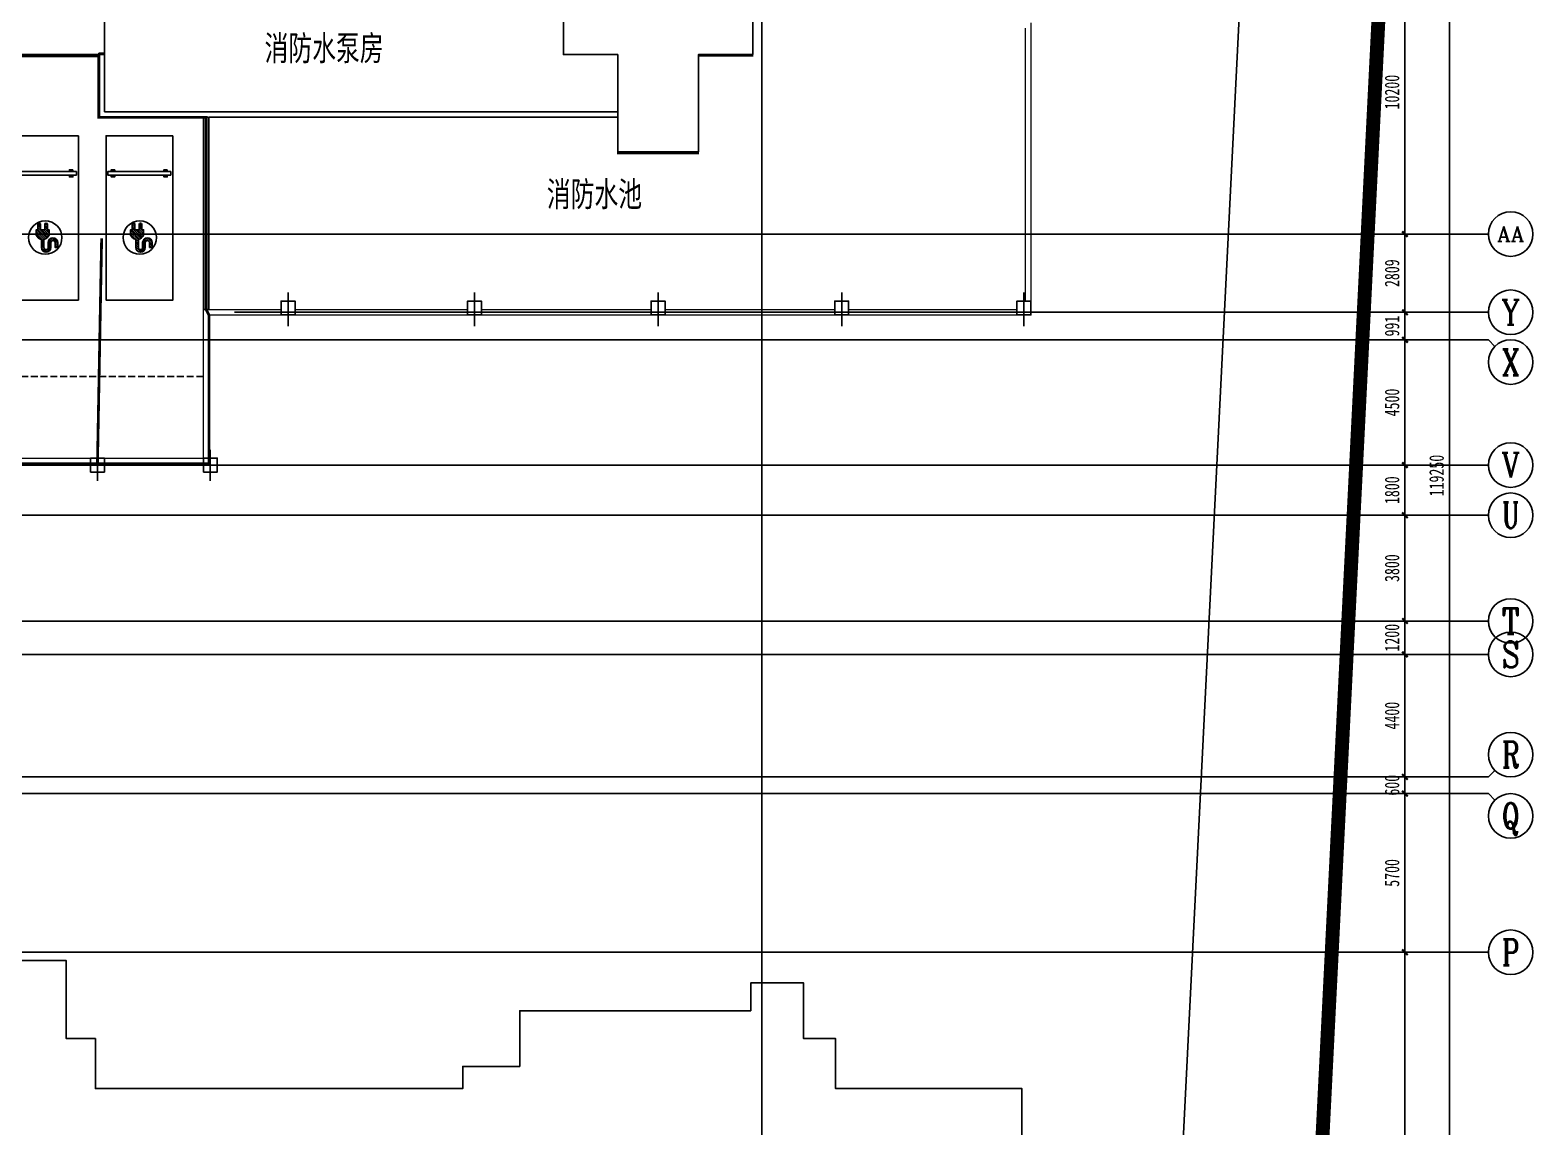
# Model space of a CAD drawing. Extents: x 64025 to 333417, y 2935 to 166261.
# Drawn here: x 279399 to 333417, y 58267 to 97671 of the extents above; entities that cross this region are included whole.
import ezdxf
from ezdxf.enums import TextEntityAlignment as Align

# ---------------------------------------------------------------- set-up
doc = ezdxf.new("R2010")
doc.units = 0
doc.header["$LTSCALE"] = 1000
doc.header["$MEASUREMENT"] = 0
doc.linetypes.add('__DASH', pattern=[0.35, 0.25, -0.1])
doc.linetypes.add('DOTE', pattern=[2.42, 2, -0.2, 0.02, -0.2])
for name, color, linetype in [('AXIS', 3, 'Continuous'), ('AXIS_TEXT', 7, 'Continuous'), ('COLUMN', 9, 'Continuous'), ('DOTE', 1, 'Continuous'), ('PUB_TEXT', 7, 'Continuous'), ('WALL', 9, 'Continuous'), ('住宅楼', 30, 'Continuous'), ('充电机动车位', 34, 'Continuous'), ('梁布置', 2, 'Continuous'), ('车行线', 2, 'Continuous'), ('道路红线', 7, 'Continuous'), ('防护单元', 1, 'Continuous'), ('防火分区', 4, 'Continuous')]:
    doc.layers.add(name, color=color, linetype=linetype)
doc.layers.add('挡土墙', color=2, linetype='Continuous', lineweight=9)
doc.styles.add('_TCH_AXIS', font='COMPLEX', dxfattribs={"bigfont": 'GBCBIG'})
doc.styles.add('COMPLEX', font='COMPLEX')
doc.styles.add('黑体', font='simhei.ttf', dxfattribs={"width": 0.7})
doc.styles.add('黑体_T3', font='simhei.ttf', dxfattribs={"width": 0.7})
doc.dimstyles.new('_TCH_ARCH&&200', dxfattribs={"dimtxt": 522.78481, "dimasz": 200, "dimexe": 500, "dimexo": 600, "dimgap": 200, "dimtad": 1, "dimdec": 0, "dimzin": 0, "dimdsep": 46, "dimtxsty": '黑体_T3', "dimblk": 'ARCHTICK', "dimcen": 0.09, "dimclrt": 7, "dimazin": 2, "dimtfac": 1, "dimtdec": 0, "dimtix": 1, "dimtmove": 2, "dimatfit": 3, "dimfxl": 0, "dimtolj": 1, "dimtzin": 0, "dimarcsym": 0})

# ---------------------------------------------------------------- blocks, each defined once
blk = doc.blocks.new('766667')
at = {"layer": '车行线', "linetype": '__DASH'}
blk.add_line((1866946, -705231), (1805796, -705231), dxfattribs=at)
blk = doc.blocks.new('8#楼')
at = {"layer": '住宅楼'}
blk.add_lwpolyline([(53300, -100), (53300, 7800), (46600, 7800), (46600, 9600), (45450, 9600), (45450, 11600), (43550, 11600), (43550, 10600), (35250, 10600), (35250, 8600), (33200, 8600), (33200, 7800), (20000, 7800), (20000, 9600), (18950, 9600), (18950, 12400), (16750, 12400)], dxfattribs=at)
blk = doc.blocks.new('A$C3F8C4734')
at = {"layer": '充电机动车位'}
h = blk.add_hatch(dxfattribs=at)
h.set_pattern_fill('ANSI31', color=140, scale=30)
h.set_pattern_definition([(45, (-1267834.03, 461652.33), (-33.6759605, 33.6759605), [])])
edge = h.paths.add_edge_path()
edge.add_line((1519, 2335), (1519, 2525))
edge.add_line((1519, 2525), (1458, 2525))
edge.add_line((1458, 2525), (1458, 2715))
edge.add_arc((1410, 2715), 47.5, 0, 180)
edge.add_line((1363, 2715), (1363, 2525))
edge.add_line((1363, 2525), (1211, 2525))
edge.add_line((1211, 2525), (1211, 2715))
edge.add_arc((1163, 2715), 47.5, 0, 180)
edge.add_line((1116, 2715), (1116, 2525))
edge.add_line((1116, 2525), (1055, 2525))
edge.add_line((1055, 2525), (1055, 2335))
edge.add_arc((1287, 2420), 247, 200.2052, 258.9125)
edge.add_line((1239, 2178), (1239, 1888))
edge.add_arc((1163, 1888), 76, 180, 360, ccw=False)
edge.add_line((1087, 1888), (1087, 2063))
edge.add_arc((916, 2063), 171, 0, 180)
edge.add_line((745, 2063), (745, 1888))
edge.add_line((745, 1888), (840, 1888))
edge.add_line((840, 1888), (840, 2063))
edge.add_arc((916, 2063), 76, 0, 180, ccw=False)
edge.add_line((992, 2063), (992, 1888))
edge.add_arc((1163, 1888), 171, 180, 360)
edge.add_line((1334, 1888), (1334, 2178))
edge.add_arc((1287, 2420), 247, 281.0875, 339.7948)
at = {"layer": '充电机动车位', "color": 140, "extrusion": (-0.000103697, 1.83198e-15, 1), "elevation": 0}
for points in [[(0, 5900), (0, 0), (2400, 0), (2400, 5900)], [(75, 4613), (75, 4488), (2342, 4488), (2342, 4613)], [(200, 4679), (200, 4613), (325, 4613), (325, 4679)], [(200, 4488), (200, 4421), (325, 4421), (325, 4488)], [(2092, 4679), (2092, 4613), (2217, 4613), (2217, 4679)], [(2092, 4488), (2092, 4421), (2217, 4421), (2217, 4488)]]:
    blk.add_lwpolyline(points, close=True, dxfattribs=at)
at = {"layer": '充电机动车位', "color": 140}
blk.add_lwpolyline([(1519, 2335), (1519, 2525), (1458, 2525), (1458, 2715, 1), (1363, 2715), (1363, 2525), (1211, 2525), (1211, 2715, 1), (1116, 2715), (1116, 2525), (1055, 2525), (1055, 2335, 0.261913), (1239, 2178), (1239, 1888, -1), (1087, 1888), (1087, 2063, 1), (745, 2063), (745, 1888), (840, 1888), (840, 2063, -1), (992, 2063), (992, 1888, 1), (1334, 1888), (1334, 2178, 0.261913), (1519, 2335)], format="xyb", dxfattribs=at)
for centre, radius in [((263, 4646), 10), ((263, 4454), 10), ((263, 4646), 3.33), ((263, 4454), 3.33), ((2154, 4646), 10), ((2154, 4454), 10), ((2154, 4646), 3.33), ((2154, 4454), 3.33), ((1192, 2244), 600)]:
    blk.add_circle(centre, radius, dxfattribs=at)
blk = doc.blocks.new('9#住宅楼')
at = {"layer": 'DOTE'}
for p, q in [((-1393, 0), (1436, 0)), ((0, -340), (0, 510))]:
    blk.add_line(p, q, dxfattribs=at)
at = {"layer": '住宅楼'}
for points in [[(14750, 6600), (20000, 6601), (20000, 8600), (17950, 8600), (17950, 10599), (16600, 10600), (16600, 10600), (8650, 10599), (8650, 8400), (9900, 8400), (9900, 6600), (11850, 6600), (11850, 3100), (14750, 3100)], [(44550, 8400), (44550, 10599), (43750, 10599), (43750, 10599), (29900, 10599), (29900, 8100), (36500, 8100), (36500, 6600), (38450, 6600), (38450, 3100), (41350, 3100), (41350, 6600), (43300, 6600), (43300, 8400)]]:
    blk.add_lwpolyline(points, close=True, dxfattribs=at)
blk = doc.blocks.new('第四防火分区')
at = {"layer": '防火分区', "color": 6, "const_width": 50}
blk.add_lwpolyline([(84528, -7750), (93128, -7750), (93128, -2405), (93028, -2205), (93028, 4695), (89171, 4695), (89171, 6895), (84122, 6895)], dxfattribs=at)
blk = doc.blocks.new('第二防火分区')
at = {"layer": '防火分区', "const_width": 50}
blk.add_lwpolyline([(113250, -31905), (113921, -31905), (113921, -34105), (112671, -34105), (112671, -35905), (110722, -35905), (110722, -39405), (107822, -39405), (107822, -38105), (89171, -38105), (89171, -35905), (84122, -35905)], dxfattribs=at)
blk = doc.blocks.new('第二防护单元')
at = {"layer": '防护单元', "color": 1, "const_width": 100}
blk.add_lwpolyline([(23479, -12544), (32079, -12544), (32079, -7199), (31979, -6999), (31979, -100), (28123, -100), (28123, 2100), (23073, 2100), (23073, -1400), (20173, -1400), (20173, 2200), (18323, 2200), (18323, 4000), (15023, 4000), (15023, 0), (0, 0), (1, -35093), (14681, -35093), (14680, -34277), (16730, -34277), (16730, -32277), (23479, -32277)], close=True, dxfattribs=at)
blk = doc.blocks.new('_ArchTick')
at = {"color": 0, "linetype": 'ByBlock', "const_width": 0.4}
blk.add_lwpolyline([(-0.5, -0.5), (0.5, 0.5)], dxfattribs=at)
blk = doc.blocks.new('*D38')
at = {"layer": 'AXIS', "color": 0, "lineweight": -2, "transparency": 16777216}
for p, q in [((324417, 64542), (329317, 64542)), ((328817, 49692), (328817, 64542)), ((324417, 49692), (329317, 49692))]:
    blk.add_line(p, q, dxfattribs=at)
at = {"layer": 'Defpoints', "color": 0, "transparency": 16777216}
for p in [(323817, 64542), (328817, 64542), (323817, 49692)]:
    blk.add_point(p, dxfattribs=at)
at = {"layer": 'AXIS', "color": 0, "lineweight": -2, "transparency": 16777216, "xscale": 200, "yscale": 200, "zscale": 200}
for p, rotation in [((328817, 64542), 90), ((328817, 49692), 270)]:
    blk.add_blockref('_ArchTick', p, dxfattribs=dict(at, rotation=rotation))
at = {"layer": 'AXIS', "color": 7, "transparency": 16777216, "insert": (328355, 57117), "char_height": 522.8, "attachment_point": 5, "rotation": 90, "style": '黑体_T3'}
blk.add_mtext('\\A1;14850', dxfattribs=at)
blk = doc.blocks.new('*D39')
at = {"layer": 'AXIS', "color": 0, "lineweight": -2, "transparency": 16777216}
for p, q in [((324417, 70242), (329317, 70242)), ((328817, 64542), (328817, 70242)), ((324417, 64542), (329317, 64542))]:
    blk.add_line(p, q, dxfattribs=at)
at = {"layer": 'Defpoints', "color": 0, "transparency": 16777216}
for p in [(323817, 70242), (328817, 70242), (323817, 64542)]:
    blk.add_point(p, dxfattribs=at)
at = {"layer": 'AXIS', "color": 0, "lineweight": -2, "transparency": 16777216, "xscale": 200, "yscale": 200, "zscale": 200}
for p, rotation in [((328817, 70242), 90), ((328817, 64542), 270)]:
    blk.add_blockref('_ArchTick', p, dxfattribs=dict(at, rotation=rotation))
at = {"layer": 'AXIS', "color": 7, "transparency": 16777216, "insert": (328355, 67392), "char_height": 522.8, "attachment_point": 5, "rotation": 90, "style": '黑体_T3'}
blk.add_mtext('\\A1;5700', dxfattribs=at)
blk = doc.blocks.new('*D40')
at = {"layer": 'AXIS', "color": 0, "lineweight": -2, "transparency": 16777216}
for p, q in [((324417, 70842), (329317, 70842)), ((328817, 70842), (328817, 71042)), ((328817, 70242), (328817, 70842)), ((324417, 70242), (329317, 70242)), ((328817, 70242), (328817, 70042))]:
    blk.add_line(p, q, dxfattribs=at)
at = {"layer": 'Defpoints', "color": 0, "transparency": 16777216}
for p in [(323817, 70842), (328817, 70842), (323817, 70242)]:
    blk.add_point(p, dxfattribs=at)
at = {"layer": 'AXIS', "color": 0, "lineweight": -2, "transparency": 16777216, "xscale": 200, "yscale": 200, "zscale": 200}
for p, rotation in [((328817, 70842), 270), ((328817, 70242), 90)]:
    blk.add_blockref('_ArchTick', p, dxfattribs=dict(at, rotation=rotation))
at = {"layer": 'AXIS', "color": 7, "transparency": 16777216, "insert": (328355, 70542), "char_height": 522.8, "attachment_point": 5, "rotation": 90, "style": '黑体_T3'}
blk.add_mtext('\\A1;600', dxfattribs=at)
blk = doc.blocks.new('*D41')
at = {"layer": 'AXIS', "color": 0, "lineweight": -2, "transparency": 16777216}
for p, q in [((324417, 75242), (329317, 75242)), ((328817, 70842), (328817, 75242)), ((324417, 70842), (329317, 70842))]:
    blk.add_line(p, q, dxfattribs=at)
at = {"layer": 'Defpoints', "color": 0, "transparency": 16777216}
for p in [(323817, 75242), (328817, 75242), (323817, 70842)]:
    blk.add_point(p, dxfattribs=at)
at = {"layer": 'AXIS', "color": 0, "lineweight": -2, "transparency": 16777216, "xscale": 200, "yscale": 200, "zscale": 200}
for p, rotation in [((328817, 75242), 90), ((328817, 70842), 270)]:
    blk.add_blockref('_ArchTick', p, dxfattribs=dict(at, rotation=rotation))
at = {"layer": 'AXIS', "color": 7, "transparency": 16777216, "insert": (328355, 73042), "char_height": 522.8, "attachment_point": 5, "rotation": 90, "style": '黑体_T3'}
blk.add_mtext('\\A1;4400', dxfattribs=at)
blk = doc.blocks.new('*D42')
at = {"layer": 'AXIS', "color": 0, "lineweight": -2, "transparency": 16777216}
for p, q in [((324417, 76442), (329317, 76442)), ((328817, 76442), (328817, 76642)), ((328817, 75242), (328817, 76442)), ((324417, 75242), (329317, 75242)), ((328817, 75242), (328817, 75042))]:
    blk.add_line(p, q, dxfattribs=at)
at = {"layer": 'Defpoints', "color": 0, "transparency": 16777216}
for p in [(323817, 76442), (328817, 76442), (323817, 75242)]:
    blk.add_point(p, dxfattribs=at)
at = {"layer": 'AXIS', "color": 0, "lineweight": -2, "transparency": 16777216, "xscale": 200, "yscale": 200, "zscale": 200}
for p, rotation in [((328817, 76442), 270), ((328817, 75242), 90)]:
    blk.add_blockref('_ArchTick', p, dxfattribs=dict(at, rotation=rotation))
at = {"layer": 'AXIS', "color": 7, "transparency": 16777216, "insert": (328355, 75842), "char_height": 522.8, "attachment_point": 5, "rotation": 90, "style": '黑体_T3'}
blk.add_mtext('\\A1;1200', dxfattribs=at)
blk = doc.blocks.new('*D43')
at = {"layer": 'AXIS', "color": 0, "lineweight": -2, "transparency": 16777216}
for p, q in [((324417, 80242), (329317, 80242)), ((328817, 76442), (328817, 80242)), ((324417, 76442), (329317, 76442))]:
    blk.add_line(p, q, dxfattribs=at)
at = {"layer": 'Defpoints', "color": 0, "transparency": 16777216}
for p in [(323817, 80242), (328817, 80242), (323817, 76442)]:
    blk.add_point(p, dxfattribs=at)
at = {"layer": 'AXIS', "color": 0, "lineweight": -2, "transparency": 16777216, "xscale": 200, "yscale": 200, "zscale": 200}
for p, rotation in [((328817, 80242), 90), ((328817, 76442), 270)]:
    blk.add_blockref('_ArchTick', p, dxfattribs=dict(at, rotation=rotation))
at = {"layer": 'AXIS', "color": 7, "transparency": 16777216, "insert": (328355, 78342), "char_height": 522.8, "attachment_point": 5, "rotation": 90, "style": '黑体_T3'}
blk.add_mtext('\\A1;3800', dxfattribs=at)
blk = doc.blocks.new('*D44')
at = {"layer": 'AXIS', "color": 0, "lineweight": -2, "transparency": 16777216}
for p, q in [((324417, 82042), (329317, 82042)), ((328817, 80242), (328817, 82042)), ((324417, 80242), (329317, 80242))]:
    blk.add_line(p, q, dxfattribs=at)
at = {"layer": 'Defpoints', "color": 0, "transparency": 16777216}
for p in [(323817, 82042), (328817, 82042), (323817, 80242)]:
    blk.add_point(p, dxfattribs=at)
at = {"layer": 'AXIS', "color": 0, "lineweight": -2, "transparency": 16777216, "xscale": 200, "yscale": 200, "zscale": 200}
for p, rotation in [((328817, 82042), 90), ((328817, 80242), 270)]:
    blk.add_blockref('_ArchTick', p, dxfattribs=dict(at, rotation=rotation))
at = {"layer": 'AXIS', "color": 7, "transparency": 16777216, "insert": (328355, 81142), "char_height": 522.8, "attachment_point": 5, "rotation": 90, "style": '黑体_T3'}
blk.add_mtext('\\A1;1800', dxfattribs=at)
blk = doc.blocks.new('*D45')
at = {"layer": 'AXIS', "color": 0, "lineweight": -2, "transparency": 16777216}
for p, q in [((324417, 86542), (329317, 86542)), ((328817, 82042), (328817, 86542)), ((324417, 82042), (329317, 82042))]:
    blk.add_line(p, q, dxfattribs=at)
at = {"layer": 'Defpoints', "color": 0, "transparency": 16777216}
for p in [(323817, 86542), (328817, 86542), (323817, 82042)]:
    blk.add_point(p, dxfattribs=at)
at = {"layer": 'AXIS', "color": 0, "lineweight": -2, "transparency": 16777216, "xscale": 200, "yscale": 200, "zscale": 200}
for p, rotation in [((328817, 86542), 90), ((328817, 82042), 270)]:
    blk.add_blockref('_ArchTick', p, dxfattribs=dict(at, rotation=rotation))
at = {"layer": 'AXIS', "color": 7, "transparency": 16777216, "insert": (328355, 84292), "char_height": 522.8, "attachment_point": 5, "rotation": 90, "style": '黑体_T3'}
blk.add_mtext('\\A1;4500', dxfattribs=at)
blk = doc.blocks.new('*D46')
at = {"layer": 'AXIS', "color": 0, "lineweight": -2, "transparency": 16777216}
for p, q in [((324417, 87533), (329317, 87533)), ((328817, 87533), (328817, 87733)), ((328817, 86542), (328817, 87533)), ((324417, 86542), (329317, 86542)), ((328817, 86542), (328817, 86342))]:
    blk.add_line(p, q, dxfattribs=at)
at = {"layer": 'Defpoints', "color": 0, "transparency": 16777216}
for p in [(323817, 87533), (328817, 87533), (323817, 86542)]:
    blk.add_point(p, dxfattribs=at)
at = {"layer": 'AXIS', "color": 0, "lineweight": -2, "transparency": 16777216, "xscale": 200, "yscale": 200, "zscale": 200}
for p, rotation in [((328817, 87533), 270), ((328817, 86542), 90)]:
    blk.add_blockref('_ArchTick', p, dxfattribs=dict(at, rotation=rotation))
at = {"layer": 'AXIS', "color": 7, "transparency": 16777216, "insert": (328355, 87038), "char_height": 522.8, "attachment_point": 5, "rotation": 90, "style": '黑体_T3'}
blk.add_mtext('\\A1;991', dxfattribs=at)
blk = doc.blocks.new('*D47')
at = {"layer": 'AXIS', "color": 0, "lineweight": -2, "transparency": 16777216}
for p, q in [((324417, 90342), (329317, 90342)), ((328817, 87533), (328817, 90342)), ((324417, 87533), (329317, 87533))]:
    blk.add_line(p, q, dxfattribs=at)
at = {"layer": 'Defpoints', "color": 0, "transparency": 16777216}
for p in [(323817, 90342), (328817, 90342), (323817, 87533)]:
    blk.add_point(p, dxfattribs=at)
at = {"layer": 'AXIS', "color": 0, "lineweight": -2, "transparency": 16777216, "xscale": 200, "yscale": 200, "zscale": 200}
for p, rotation in [((328817, 90342), 90), ((328817, 87533), 270)]:
    blk.add_blockref('_ArchTick', p, dxfattribs=dict(at, rotation=rotation))
at = {"layer": 'AXIS', "color": 7, "transparency": 16777216, "insert": (328355, 88937), "char_height": 522.8, "attachment_point": 5, "rotation": 90, "style": '黑体_T3'}
blk.add_mtext('\\A1;2809', dxfattribs=at)
blk = doc.blocks.new('*D48')
at = {"layer": 'AXIS', "color": 0, "lineweight": -2, "transparency": 16777216}
for p, q in [((324417, 100542), (329317, 100542)), ((328817, 90342), (328817, 100542)), ((324417, 90342), (329317, 90342))]:
    blk.add_line(p, q, dxfattribs=at)
at = {"layer": 'Defpoints', "color": 0, "transparency": 16777216}
for p in [(323817, 100542), (328817, 100542), (323817, 90342)]:
    blk.add_point(p, dxfattribs=at)
at = {"layer": 'AXIS', "color": 0, "lineweight": -2, "transparency": 16777216, "xscale": 200, "yscale": 200, "zscale": 200}
for p, rotation in [((328817, 100542), 90), ((328817, 90342), 270)]:
    blk.add_blockref('_ArchTick', p, dxfattribs=dict(at, rotation=rotation))
at = {"layer": 'AXIS', "color": 7, "transparency": 16777216, "insert": (328355, 95442), "char_height": 522.8, "attachment_point": 5, "rotation": 90, "style": '黑体_T3'}
blk.add_mtext('\\A1;10200', dxfattribs=at)
blk = doc.blocks.new('*D62')
at = {"layer": 'AXIS', "color": 0, "lineweight": -2, "transparency": 16777216}
for p, q in [((324417, 141292), (330917, 141292)), ((330417, 22042), (330417, 141292)), ((324417, 22042), (330917, 22042))]:
    blk.add_line(p, q, dxfattribs=at)
at = {"layer": 'Defpoints', "color": 0, "transparency": 16777216}
for p in [(323817, 141292), (330417, 141292), (323817, 22042)]:
    blk.add_point(p, dxfattribs=at)
at = {"layer": 'AXIS', "color": 0, "lineweight": -2, "transparency": 16777216, "xscale": 200, "yscale": 200, "zscale": 200}
for p, rotation in [((330417, 141292), 90), ((330417, 22042), 270)]:
    blk.add_blockref('_ArchTick', p, dxfattribs=dict(at, rotation=rotation))
at = {"layer": 'AXIS', "color": 7, "transparency": 16777216, "insert": (329955, 81667), "char_height": 522.8, "attachment_point": 5, "rotation": 90, "style": '黑体_T3'}
blk.add_mtext('\\A1;119250', dxfattribs=at)
blk = doc.blocks.new('_FZHK')
blk.add_lwpolyline([(-0.5, -0.5), (0.5, -0.5), (0.5, 0.5), (-0.5, 0.5)], close=True)
blk = doc.blocks.new('_AXISO')
blk.add_circle((0, 0), 0.5)
at = {"layer": 'AXIS_TEXT', "style": 'COMPLEX', "width": 1.041667}
blk.add_attdef('A', text='', height=0.56, dxfattribs=at).set_placement((-0.25, -0.28), (0.25, -0.28), align=Align.FIT)

msp = doc.modelspace()

# ---------------------------------------------------------------- linework, layer by layer
at = {"layer": 'AXIS'}
for p, q in [((323816.8, 90341.9), (331816.8, 90341.9)), ((323816.8, 87533.1), (331816.8, 87533.1)), ((323816.8, 86542.2), (331816.8, 86542.2)), ((332051.1, 86307.9), (331816.8, 86542.2)), ((323816.8, 82042), (331816.8, 82042)), ((323816.8, 80242.2), (331816.8, 80242.2)), ((323816.8, 76442), (331816.8, 76442)), ((323816.8, 75242.2), (331816.8, 75242.2)), ((323816.8, 70842), (331816.8, 70842)), ((332051.1, 71076.3), (331816.8, 70842)), ((323816.8, 70242.2), (331816.8, 70242.2)), ((332051.1, 70007.9), (331816.8, 70242.2)), ((323816.8, 64542), (331816.8, 64542))]:
    msp.add_line(p, q, dxfattribs=at)
at = {"layer": 'DOTE'}
for p, q in [((305699.8, 12535), (305699.8, 156661.3)), ((226648.3, 90341.9), (323816.8, 90341.9)), ((288671.7, 88239.1), (288671.7, 87037)), ((295371.7, 88239.1), (295371.7, 87037)), ((301971.7, 88239.1), (301971.7, 87037)), ((308571.7, 88239.1), (308571.7, 87037)), ((315121.7, 88239.1), (315121.7, 87037)), ((286742.3, 87533.1), (323816.8, 87533.1)), ((151439.8, 86542.2), (323816.8, 86542.2)), ((281821.7, 82594.5), (281821.7, 81480)), ((285878.3, 82594.5), (285878.3, 81480)), ((226678.3, 82042), (323816.8, 82042)), ((151439.8, 80242.2), (323816.8, 80242.2)), ((226678.3, 76442), (323816.8, 76442)), ((151439.8, 75242.2), (323816.8, 75242.2)), ((226678.3, 70842), (323816.8, 70842)), ((151439.8, 70242.2), (323816.8, 70242.2)), ((225955.3, 64542), (323816.8, 64542))]:
    msp.add_line(p, q, dxfattribs=at)
at = {"layer": 'WALL'}
for p, q in [((281871.7, 96836.7), (281871.7, 94536.7)), ((282071.7, 96836.7), (281871.7, 96836.7)), ((282071.7, 96836.7), (282071.7, 94736.7)), ((281871.7, 94536.7), (285628.3, 94536.7)), ((282071.7, 94736.7), (285728.3, 94736.7)), ((285628.3, 87637.1), (285628.3, 94536.7)), ((285728.3, 94736.7), (300521.9, 94736.7)), ((285828.3, 87637.1), (285828.3, 94536.7)), ((285828.3, 94536.7), (300521.9, 94536.7)), ((300521.9, 94736.7), (300521.9, 94536.7)), ((285628.3, 87637.1), (285828.3, 87637.1))]:
    msp.add_line(p, q, dxfattribs=at)
at = {"layer": '挡土墙'}
for p, q in [((315371.7, 97936.7), (315371.7, 87937.1)), ((315171.7, 97736.7), (315171.7, 87937.1)), ((285628.3, 87637.1), (288421.7, 87637.1)), ((285628.3, 82292), (285628.3, 87637.1)), ((288921.7, 87637.1), (295121.7, 87637.1)), ((295621.7, 87637.1), (301721.7, 87637.1)), ((302221.7, 87637.1), (308321.7, 87637.1)), ((308821.7, 87637.1), (314871.7, 87637.1)), ((285828.3, 87437.1), (288421.7, 87437.1)), ((285828.3, 82292), (285828.3, 87437.1)), ((288921.7, 87437.1), (295121.7, 87437.1)), ((295621.7, 87437.1), (301721.7, 87437.1)), ((302221.7, 87437.1), (308321.7, 87437.1)), ((308821.7, 87437.1), (314871.7, 87437.1)), ((277549.8, 82292), (281571.7, 82292)), ((282071.7, 82292), (285628.3, 82292)), ((277549.8, 82092), (281571.7, 82092)), ((282071.7, 82092), (285628.3, 82092))]:
    msp.add_line(p, q, dxfattribs=at)
at = {"layer": '梁布置', "const_width": 100}
msp.add_lwpolyline([(281971.7, 90192.4), (281821.7, 82092)], dxfattribs=at)
at = {"layer": '道路红线', "color": 1, "linetype": 'DOTE', "ltscale": 5000, "const_width": 500, "flags": 128}
msp.add_lwpolyline([(138340.5, 11882.6), (96412.9, 12877.5), (75168.4, 134529), (90928.2, 151781.5), (95948.4, 151782.1), (194643.1, 151794.1), (290080.8, 151805.6), (293333.1, 151806), (296585.5, 151806.4), (308540.1, 151782.1), (322311.6, 138326), (322416.1, 138223.6), (329526.7, 131257.2), (329241.1, 125556.6), (323327.1, 7493), (183207.8, 10817.9), (183207.8, 10817.9)], dxfattribs=at)
at = {"layer": '道路红线', "color": 1, "linetype": 'DOTE', "ltscale": 5000, "flags": 128}
msp.add_lwpolyline([(183326.4, 15816.5), (100632.6, 17778.7), (80516.4, 132970), (93133.1, 146781.8), (95949, 146782.1), (194643.7, 146794.1), (290081.4, 146805.6), (293333.7, 146806), (296580.7, 146806.4), (306498.6, 146786.2), (318814.8, 134752.1), (318917, 134652), (324420.4, 129260.2), (324247.4, 125806.8), (318577, 12607.1), (183326.4, 15816.5)], dxfattribs=at)

# ---------------------------------------------------------------- block references
at = {"layer": 'AXIS'}
ref = msp.add_blockref('_AXISO', (332616.8, 90341.9), dxfattribs=dict(at, xscale=1600, yscale=1600, zscale=1600))
ref.add_attrib('A', 'AA', dxfattribs={"layer": 'AXIS_TEXT', "height": 541.73, "style": '_TCH_AXIS', "width": 0.974359}).set_placement((332126.7, 90071), (333106.9, 90071), align=Align.FIT)
ref = msp.add_blockref('_AXISO', (332616.8, 87533.1), dxfattribs=dict(at, xscale=1600, yscale=1600, zscale=1600))
ref.add_attrib('A', 'Y', dxfattribs={"layer": 'AXIS_TEXT', "height": 890.9, "style": '_TCH_AXIS', "width": 0.842105}).set_placement((332277.4, 87087.6), (332956.2, 87087.6), align=Align.FIT)
ref = msp.add_blockref('_AXISO', (332616.8, 85742.2), dxfattribs=dict(at, xscale=1600, yscale=1600, zscale=1600))
ref.add_attrib('A', 'X', dxfattribs={"layer": 'AXIS_TEXT', "height": 931.9, "style": '_TCH_AXIS', "width": 0.777778}).set_placement((332306.2, 85276.2), (332927.4, 85276.2), align=Align.FIT)
ref = msp.add_blockref('_AXISO', (332616.8, 82042), dxfattribs=dict(at, xscale=1600, yscale=1600, zscale=1600))
ref.add_attrib('A', 'V', dxfattribs={"layer": 'AXIS_TEXT', "height": 890.9, "style": '_TCH_AXIS', "width": 0.888889}).set_placement((332277.4, 81596.6), (332956.2, 81596.6), align=Align.FIT)
ref = msp.add_blockref('_AXISO', (332616.8, 80242.2), dxfattribs=dict(at, xscale=1600, yscale=1600, zscale=1600))
ref.add_attrib('A', 'U', dxfattribs={"layer": 'AXIS_TEXT', "height": 931.9, "style": '_TCH_AXIS', "width": 0.7}).set_placement((332306.2, 79776.2), (332927.4, 79776.2), align=Align.FIT)
ref = msp.add_blockref('_AXISO', (332616.8, 76442), dxfattribs=dict(at, xscale=1600, yscale=1600, zscale=1600))
ref.add_attrib('A', 'T', dxfattribs={"layer": 'AXIS_TEXT', "height": 931.9, "style": '_TCH_AXIS', "width": 0.933333}).set_placement((332306.2, 75976.1), (332927.4, 75976.1), align=Align.FIT)
ref = msp.add_blockref('_AXISO', (332616.8, 75242.2), dxfattribs=dict(at, xscale=1600, yscale=1600, zscale=1600))
ref.add_attrib('A', 'S', dxfattribs={"layer": 'AXIS_TEXT', "height": 931.9, "style": '_TCH_AXIS'}).set_placement((332306.2, 74776.2), (332927.4, 74776.2), align=Align.FIT)
ref = msp.add_blockref('_AXISO', (332616.8, 71642), dxfattribs=dict(at, xscale=1600, yscale=1600, zscale=1600))
ref.add_attrib('A', 'R', dxfattribs={"layer": 'AXIS_TEXT', "height": 931.9, "style": '_TCH_AXIS', "width": 0.777778}).set_placement((332306.2, 71176.1), (332927.4, 71176.1), align=Align.FIT)
ref = msp.add_blockref('_AXISO', (332616.8, 69442.2), dxfattribs=dict(at, xscale=1600, yscale=1600, zscale=1600))
ref.add_attrib('A', 'Q', dxfattribs={"layer": 'AXIS_TEXT', "height": 919.4, "style": '_TCH_AXIS', "width": 0.913043}).set_placement((332297, 68982.5), (332936.6, 68982.5), align=Align.FIT)
ref = msp.add_blockref('_AXISO', (332616.8, 64542), dxfattribs=dict(at, xscale=1600, yscale=1600, zscale=1600))
ref.add_attrib('A', 'P', dxfattribs={"layer": 'AXIS_TEXT', "height": 931.9, "style": '_TCH_AXIS', "width": 0.823529}).set_placement((332306.2, 64076.1), (332927.4, 64076.1), align=Align.FIT)
at = {"layer": 'COLUMN', "xscale": 500, "yscale": 500, "zscale": 500}
for p in [(288671.7, 87687.1), (295371.7, 87687.1), (301971.7, 87687.1), (308571.7, 87687.1), (315121.7, 87687.1), (281821.7, 82042), (285878.3, 82042)]:
    msp.add_blockref('_FZHK', p, dxfattribs=at)
at = {"layer": '住宅楼'}
for name, p in [('9#住宅楼', (262071.7, 90192.4)), ('8#楼', (261750.2, 51842.3))]:
    msp.add_blockref(name, p, dxfattribs=at)
at = {"layer": '充电机动车位', "xscale": -1}
for p in [(281138.2, 87972, 0), (284532.5, 87972, 0)]:
    msp.add_blockref('A$C3F8C4734', p, dxfattribs=at)
at = {"layer": '车行线', "color": 1, "linetype": '__DASH'}
msp.add_blockref('766667', (-1581317.2, 790453), dxfattribs=at)
at = {"layer": '防护单元'}
msp.add_blockref('第二防护单元', (253749, 94636.4), dxfattribs=at)
at = {"layer": '防火分区'}
for name, p in [('第二防火分区', (192700.3, 132642.1)), ('第四防火分区', (192700.1, 89841.8))]:
    msp.add_blockref(name, p, dxfattribs=at)

# ---------------------------------------------------------------- texts
at = {"layer": 'PUB_TEXT', "color": 0, "style": '黑体', "width": 0.7}
for s, p in [('消防水泵房', (287827.7, 96576.5)), ('消防水池', (297973.8, 91333.1))]:
    msp.add_text(s, height=896.2, rotation=360, dxfattribs=at).set_placement(p)

# ---------------------------------------------------------------- dimensions: what is measured, and where the dimension line sits
at = {"layer": 'AXIS'}
for p1, p2, distance, picture, middle in [((323816.8, 22042.1), (323816.8, 141292.1), -6600, '*D62', (329955.4, 81667.1)), ((323816.8, 90341.9), (323816.8, 100541.6), -5000, '*D48', (328355.4, 95441.8)), ((323816.8, 87533.1), (323816.8, 90341.9), -5000, '*D47', (328355.4, 88937.5)), ((323816.8, 86542.2), (323816.8, 87533.1), -5000, '*D46', (328355.4, 87037.6)), ((323816.8, 82042), (323816.8, 86542.2), -5000, '*D45', (328355.4, 84292.1)), ((323816.8, 80242.2), (323816.8, 82042), -5000, '*D44', (328355.4, 81142.1)), ((323816.8, 76442), (323816.8, 80242.2), -5000, '*D43', (328355.4, 78342.1)), ((323816.8, 75242.2), (323816.8, 76442), -5000, '*D42', (328355.4, 75842.1)), ((323816.8, 70842), (323816.8, 75242.2), -5000, '*D41', (328355.4, 73042.1)), ((323816.8, 70242.2), (323816.8, 70842), -5000, '*D40', (328355.4, 70542.1)), ((323816.8, 64542), (323816.8, 70242.2), -5000, '*D39', (328355.4, 67392.1)), ((323816.8, 49692.3), (323816.8, 64542), -5000, '*D38', (328355.4, 57117.1))]:
    dim = msp.add_aligned_dim(p1=p1, p2=p2, distance=distance, dimstyle='_TCH_ARCH&&200', dxfattribs=at)
    dim.commit()
    dim.dimension.update_dxf_attribs({"geometry": picture, "text_midpoint": middle})

doc.saveas('drawing.dxf')
